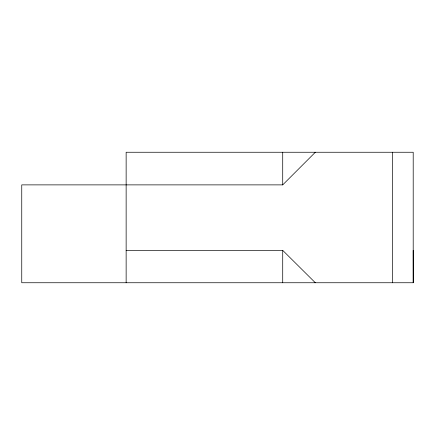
<?xml version="1.0" encoding="UTF-8"?>
<svg xmlns="http://www.w3.org/2000/svg" width="435" height="435" viewBox="0 0 435 435"><rect width="100%" height="100%" fill="white"/><g stroke="black" fill="none" stroke-linecap="round" stroke-linejoin="round"><path stroke-width="0.65" d="M413.201 250.381L413.25 282.745L21.75 282.745L21.75 184.88L282.717 184.88L315.337 152.255M126.139 250.381L282.717 250.381L315.337 282.745M413.201 282.745L413.201 152.255L126.139 152.255L126.139 282.745M392.326 152.255L392.326 282.745M282.717 152.255L282.717 184.88M282.717 250.381L282.717 282.745"/></g></svg>
